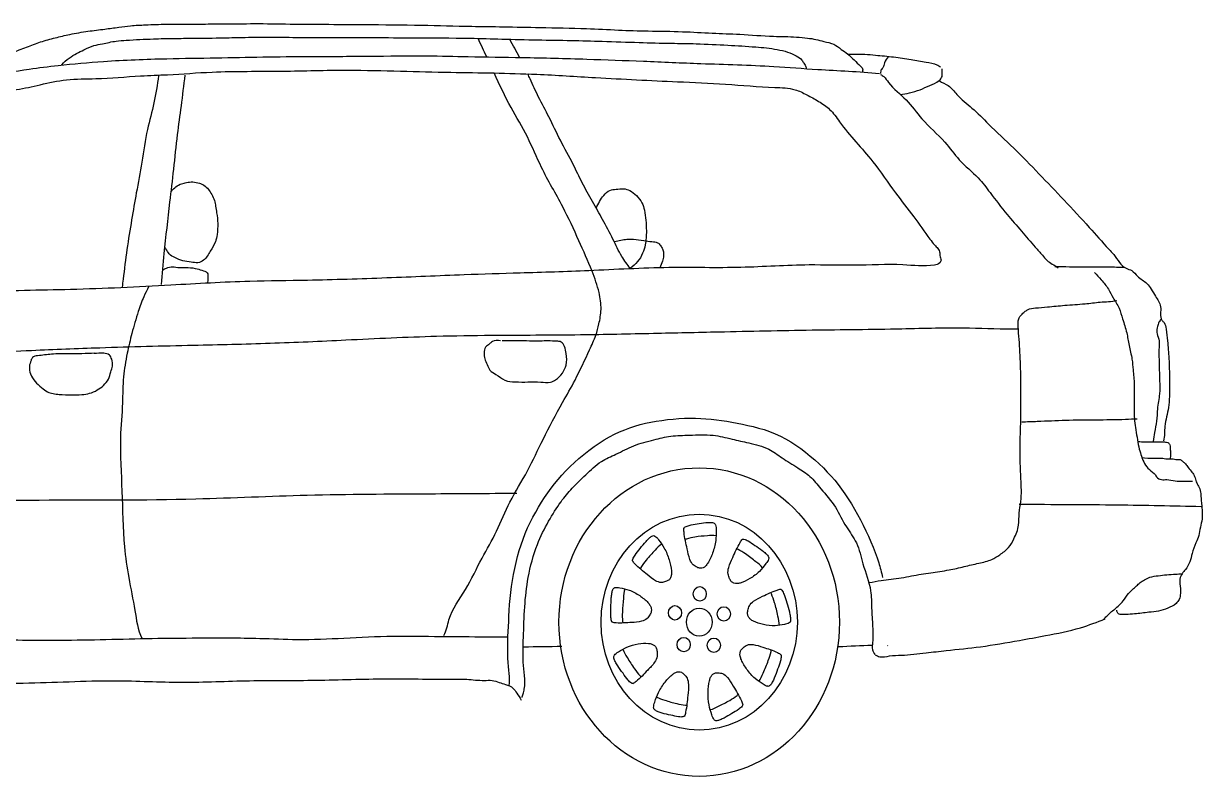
# Model space of a CAD drawing. Extents: x 157.49 to 162.38, y 243.67 to 247.09.
# Drawn here: x 159.87 to 162.375, y 245.495 to 247.094 of the extents above; entities that cross this region are included whole.
import ezdxf

# ---------------------------------------------------------------- set-up
doc = ezdxf.new("R2010")
doc.units = 0
doc.header["$MEASUREMENT"] = 0
doc.layers.get('0').update_dxf_attribs({"color": 5, "linetype": 'CONTINUOUS'})

msp = doc.modelspace()

# ---------------------------------------------------------------- linework, layer by layer
at = {"color": 7}
for centre, major_axis, start_param, end_param in [((161.3058, 245.8224), (0, 0.3279), 4.712389, 10.995574), ((161.3058, 245.8224), (0, 0.2295), -1.570796, 4.712389), ((161.3069, 245.8824), (0, 0.0154), -1.570796, 4.712389), ((161.2543, 245.8422), (0, 0.0154), -1.570796, 4.712389), ((161.3058, 245.8224), (0, 0.0299), 4.712389, 10.995574), ((161.358, 245.8398), (0, 0.0154), -1.570796, 4.712389), ((161.2728, 245.7746), (0, 0.0154), -1.570796, 4.712389), ((161.3369, 245.7732), (0, 0.0154), 4.712389, 10.995574)]:
    msp.add_ellipse(centre, major_axis=major_axis, ratio=0.909091, start_param=start_param, end_param=end_param, dxfattribs=at)
for points, knots in [([(157.7356, 246.2774), (157.7397, 246.2735), (157.7471, 246.2946), (157.7629, 246.3025), (157.7863, 246.3174), (157.8162, 246.3326), (157.8536, 246.3423), (157.8891, 246.3582), (157.9302, 246.3656), (157.9779, 246.3773), (158.0408, 246.3887), (158.1168, 246.4059), (158.1904, 246.417), (158.2661, 246.4308), (158.3482, 246.4445), (158.4511, 246.4614), (158.5526, 246.4713), (158.6329, 246.4828), (158.6824, 246.4841), (158.7192, 246.4913), (158.748, 246.4984), (158.7779, 246.5005), (158.7954, 246.5182), (158.8165, 246.5342), (158.8445, 246.5545), (158.8749, 246.578), (158.9104, 246.6), (158.9526, 246.6333), (159.0048, 246.6641), (159.0611, 246.698), (159.1097, 246.7322), (159.1573, 246.7608), (159.1974, 246.7868), (159.2411, 246.8118), (159.288, 246.8404), (159.3396, 246.8624), (159.3859, 246.8849), (159.4345, 246.9056), (159.4831, 246.9299), (159.5318, 246.9513), (159.5687, 246.9655), (159.6061, 246.9819), (159.6436, 246.9968), (159.6867, 247.0056), (159.7273, 247.0152), (159.764, 247.0207), (159.8073, 247.0296), (159.8401, 247.0286), (159.8646, 247.0406), (159.881, 247.0456), (159.9058, 247.0562), (159.9367, 247.0643), (159.9702, 247.0723), (160.0055, 247.0785), (160.0403, 247.0823), (160.0705, 247.0867), (160.0992, 247.0905), (160.133, 247.092), (160.1682, 247.0934), (160.2109, 247.0926), (160.2532, 247.0938), (160.3087, 247.0937), (160.3717, 247.095), (160.448, 247.093), (160.5228, 247.093), (160.6129, 247.0923), (160.7105, 247.0916), (160.8091, 247.0887), (160.893, 247.0879), (160.9744, 247.0858), (161.0561, 247.0849), (161.1326, 247.0806), (161.2007, 247.0784), (161.2671, 247.0781), (161.3321, 247.0739), (161.3966, 247.0721), (161.4561, 247.0669), (161.5042, 247.0671), (161.5341, 247.064), (161.5537, 247.0613), (161.572, 247.0558), (161.5916, 247.0526), (161.6068, 247.0399), (161.622, 247.0302), (161.6355, 247.0171), (161.6452, 247.0066), (161.655, 246.9983), (161.6521, 246.9929), (161.653, 246.9915)], [0, 0, 0, 0, 0.016327, 0.033802, 0.059322, 0.094219, 0.133505, 0.173916, 0.208613, 0.258033, 0.320484, 0.399927, 0.490617, 0.543323, 0.630116, 0.739583, 0.855381, 0.935998, 0.982351, 1.0036, 1.047643, 1.072372, 1.089313, 1.117016, 1.149784, 1.18977, 1.228475, 1.27172, 1.345382, 1.406105, 1.464161, 1.518408, 1.56874, 1.603674, 1.666061, 1.729404, 1.769531, 1.817953, 1.885621, 1.929683, 1.975199, 2.002808, 2.05045, 2.094633, 2.133942, 2.175195, 2.205609, 2.266457, 2.269651, 2.28604, 2.317292, 2.349359, 2.381093, 2.420245, 2.456353, 2.486151, 2.51151, 2.543052, 2.587642, 2.617188, 2.670967, 2.714718, 2.783507, 2.860038, 2.943637, 3.008059, 3.130124, 3.236548, 3.303884, 3.381876, 3.48097, 3.548828, 3.611817, 3.68514, 3.74816, 3.806913, 3.87868, 3.92722, 3.951034, 3.968639, 3.986502, 4.008002, 4.026686, 4.042805, 4.06103, 4.079207, 4.087287, 4.091826, 4.091826, 4.091826, 4.091826]), ([(159.9506, 247.007), (159.9551, 247.0127), (159.9658, 247.021), (159.9819, 247.0312), (159.9996, 247.0396), (160.0175, 247.0483), (160.041, 247.0519), (160.0636, 247.0577), (160.1, 247.0598), (160.1407, 247.0621), (160.1884, 247.0631), (160.2381, 247.0633), (160.2888, 247.064), (160.3435, 247.0655), (160.3979, 247.0656), (160.4625, 247.0651), (160.5352, 247.0644), (160.6154, 247.065), (160.7103, 247.0638), (160.8013, 247.0642), (160.8893, 247.0614), (160.9608, 247.0596), (161.032, 247.0589), (161.1039, 247.0568), (161.1749, 247.0544), (161.2415, 247.0526), (161.3043, 247.0519), (161.3641, 247.0488), (161.4139, 247.0459), (161.4487, 247.0431), (161.4714, 247.0395), (161.4929, 247.035), (161.5106, 247.0273), (161.5232, 247.0194), (161.5275, 247.0107), (161.5316, 247.0057), (161.5328, 247.0018), (161.5331, 246.9996)], [0, 0, 0, 0, 0.020739, 0.038622, 0.055674, 0.078681, 0.096904, 0.126583, 0.148102, 0.205964, 0.24887, 0.291166, 0.355174, 0.401063, 0.455277, 0.518415, 0.594669, 0.673617, 0.758799, 0.879328, 0.946657, 1.022913, 1.094028, 1.16016, 1.238812, 1.306975, 1.36, 1.427353, 1.486401, 1.509702, 1.53204, 1.555169, 1.574971, 1.589506, 1.596775, 1.60171, 1.607646, 1.607646, 1.607646, 1.607646]), ([(158.7034, 246.5253), (158.7126, 246.5215), (158.7405, 246.5202), (158.7852, 246.5079), (158.8426, 246.5022), (158.8971, 246.5042), (158.944, 246.4993), (158.992, 246.5199), (159.0379, 246.5704), (159.1129, 246.6206), (159.1998, 246.6877), (159.2976, 246.7553), (159.3887, 246.8156), (159.4685, 246.8626), (159.538, 246.8972), (159.6061, 246.931), (159.6641, 246.9488), (159.7261, 246.9647), (159.7946, 246.9839), (159.872, 246.9968), (159.9545, 247.0073), (160.0521, 247.0159), (160.1642, 247.0202), (160.277, 247.0215), (160.3781, 247.0239), (160.4863, 247.0247), (160.6028, 247.0249), (160.7152, 247.0268), (160.8237, 247.0239), (160.937, 247.0227), (161.0611, 247.0194), (161.1877, 247.0147), (161.3202, 247.0088), (161.4439, 247.0057), (161.5702, 246.9955), (161.6452, 246.9928), (161.6889, 246.9885)], [0, 0, 0, 0, 0.029414, 0.082144, 0.138573, 0.201319, 0.246282, 0.277238, 0.352325, 0.438059, 0.54011, 0.670812, 0.784417, 0.859093, 0.942016, 1.013327, 1.082796, 1.122138, 1.204475, 1.294694, 1.356731, 1.45356, 1.588304, 1.693217, 1.792045, 1.891534, 2.017975, 2.141347, 2.228919, 2.343477, 2.481164, 2.601344, 2.723616, 2.878966, 2.972288, 3.103774, 3.103774, 3.103774, 3.103774]), ([(161.6222, 247.0296), (161.634, 247.0298), (161.6534, 247.0302), (161.6857, 247.0268), (161.7186, 247.0241), (161.7547, 247.0186), (161.7849, 247.0125), (161.8073, 247.0103), (161.8164, 247.0036), (161.819, 247.0017)], [0, 0, 0, 0, 0.0355184, 0.0581784, 0.0970598, 0.1345066, 0.1671567, 0.1902715, 0.1996832, 0.1996832, 0.1996832, 0.1996832]), ([(161.7077, 247.0237), (161.7044, 247.02), (161.6986, 247.0135), (161.6984, 247.0016), (161.6914, 246.9967), (161.6914, 246.9916), (161.6914, 246.9883)], [0, 0, 0, 0, 0.01388018, 0.02408301, 0.02864741, 0.03687274, 0.03687274, 0.03687274, 0.03687274]), ([(159.0231, 245.7828), (159.019, 245.7856), (159.0091, 245.7923), (159.003, 245.8157), (158.9924, 245.8482), (158.9927, 245.8951), (158.9862, 245.9493), (158.9803, 246.0049), (158.9803, 246.0663), (158.9785, 246.1311), (158.9801, 246.2035), (158.9779, 246.2737), (158.9848, 246.3302), (158.9848, 246.3699), (158.9949, 246.3914), (159.0006, 246.4149), (159.0121, 246.4369), (159.0233, 246.4641), (159.0391, 246.4875), (159.0557, 246.513), (159.0813, 246.5351), (159.1117, 246.5588), (159.15, 246.593), (159.1882, 246.6237), (159.2338, 246.6653), (159.2824, 246.6966), (159.3373, 246.736), (159.3859, 246.7656), (159.4292, 246.8013), (159.4765, 246.8196), (159.5171, 246.8501), (159.5681, 246.8711), (159.6186, 246.8951), (159.678, 246.9092), (159.7369, 246.9303), (159.7968, 246.9477), (159.8546, 246.9528), (159.9066, 246.9652), (159.9626, 246.9775), (160.0343, 246.9766), (160.1058, 246.9833), (160.1882, 246.986), (160.2883, 246.994), (160.4161, 246.9922), (160.5496, 246.997), (160.6691, 246.9932), (160.803, 246.9904), (160.9414, 246.9889), (161.1019, 246.9784), (161.2357, 246.9719), (161.3629, 246.9665), (161.4455, 246.9589), (161.5047, 246.958), (161.535, 246.9431), (161.5596, 246.9295), (161.5854, 246.913), (161.6181, 246.8635), (161.6709, 246.8107), (161.7187, 246.7389), (161.7612, 246.6858), (161.7878, 246.648), (161.8045, 246.625), (161.8132, 246.617), (161.8181, 246.6071), (161.8171, 246.5982), (161.8208, 246.5912), (161.816, 246.583), (161.7869, 246.5774), (161.7267, 246.5848), (161.6376, 246.5792), (161.5228, 246.5835), (161.3918, 246.5736), (161.2355, 246.578), (161.0791, 246.5689), (160.9342, 246.5644), (160.791, 246.5602), (160.6405, 246.5534), (160.4885, 246.5485), (160.3354, 246.5474), (160.1677, 246.5373), (159.9754, 246.5279), (159.8072, 246.5271), (159.6671, 246.5137), (159.5547, 246.5116), (159.4405, 246.5054), (159.336, 246.5002), (159.2439, 246.4935), (159.1606, 246.4876), (159.0953, 246.4888), (159.055, 246.4861), (159.0392, 246.485)], [0, 0, 0, 0, 0.013923, 0.033851, 0.062909, 0.10902, 0.159425, 0.212597, 0.261322, 0.32674, 0.38936, 0.458938, 0.517533, 0.545503, 0.564887, 0.582491, 0.611751, 0.633536, 0.663648, 0.691013, 0.718649, 0.760419, 0.803038, 0.866537, 0.902197, 0.980594, 1.035059, 1.098822, 1.147097, 1.196312, 1.247918, 1.29345, 1.359139, 1.412517, 1.475079, 1.545338, 1.597338, 1.648552, 1.705108, 1.767844, 1.863052, 1.920223, 2.015095, 2.164148, 2.303453, 2.415481, 2.522734, 2.705208, 2.830681, 3.004916, 3.107248, 3.211854, 3.255231, 3.282127, 3.310151, 3.338345, 3.370348, 3.474766, 3.551946, 3.612192, 3.66763, 3.682428, 3.692272, 3.701608, 3.711448, 3.715849, 3.722074, 3.733972, 3.800825, 3.905292, 4.000001, 4.145427, 4.298638, 4.468698, 4.615045, 4.733505, 4.898439, 5.067057, 5.189652, 5.357518, 5.570834, 5.767338, 5.861601, 5.992639, 6.1042, 6.204634, 6.306544, 6.381078, 6.454908, 6.502344, 6.502344, 6.502344, 6.502344]), ([(161.7331, 246.9437), (161.7396, 246.9447), (161.7539, 246.9468), (161.7749, 246.9535), (161.7959, 246.9628), (161.8127, 246.9696), (161.8234, 246.9809), (161.8219, 246.9905), (161.8221, 246.9957), (161.8222, 246.9981)], [0, 0, 0, 0, 0.0196404, 0.0431459, 0.0656304, 0.087287, 0.0976192, 0.1056845, 0.1121368, 0.1121368, 0.1121368, 0.1121368]), ([(160.1567, 246.9833), (160.1538, 246.9642), (160.1479, 246.9258), (160.1306, 246.866), (160.122, 246.8012), (160.1095, 246.7375), (160.0989, 246.6757), (160.0889, 246.6147), (160.0831, 246.5667), (160.0799, 246.54), (160.0793, 246.5344)], [0, 0, 0, 0, 0.0526739, 0.1061809, 0.1705216, 0.2310917, 0.2837656, 0.3421071, 0.4001637, 0.4156291, 0.4156291, 0.4156291, 0.4156291]), ([(160.2124, 246.985), (160.2098, 246.9632), (160.2047, 246.921), (160.1953, 246.8545), (160.1886, 246.7861), (160.1785, 246.7019), (160.1691, 246.6204), (160.1638, 246.562), (160.1619, 246.5402)], [0, 0, 0, 0, 0.0599585, 0.1161143, 0.1836896, 0.2474548, 0.3478649, 0.4076078, 0.4076078, 0.4076078, 0.4076078]), ([(160.7628, 245.7943), (160.7687, 245.8042), (160.774, 245.8421), (160.8119, 245.8911), (160.8414, 245.9561), (160.8769, 246.0156), (160.9028, 246.0814), (160.942, 246.1425), (160.9752, 246.2158), (161.0096, 246.2796), (161.0453, 246.3413), (161.0672, 246.3898), (161.0857, 246.429), (161.0934, 246.458), (161.0989, 246.4886), (161.0933, 246.5274), (161.0758, 246.5758), (161.0489, 246.636), (161.0147, 246.7106), (160.9722, 246.7805), (160.9421, 246.8547), (160.9032, 246.9183), (160.8813, 246.9646), (160.8699, 246.9895)], [0, 0, 0, 0, 0.0054799, 0.0170503, 0.0289393, 0.0391826, 0.0498987, 0.061975, 0.0736852, 0.0877234, 0.0963221, 0.1075342, 0.1128123, 0.1166606, 0.1215087, 0.1270864, 0.1345504, 0.1455974, 0.1581316, 0.1731793, 0.1843913, 0.1956463, 0.2085602, 0.2085602, 0.2085602, 0.2085602]), ([(161.1594, 246.5738), (161.1531, 246.5822), (161.1388, 246.6016), (161.1217, 246.6384), (161.1012, 246.6772), (161.0788, 246.7169), (161.0568, 246.7549), (161.0364, 246.7999), (161.0104, 246.845), (160.9881, 246.8943), (160.9643, 246.9363), (160.9508, 246.9677), (160.9431, 246.984), (160.9414, 246.9875)], [0, 0, 0, 0, 0.00502799, 0.01151001, 0.01904632, 0.0258701, 0.03309647, 0.03989353, 0.04913514, 0.05779384, 0.06533016, 0.07204239, 0.07385778, 0.07385778, 0.07385778, 0.07385778]), ([(161.6914, 246.9864), (161.6938, 246.985), (161.7007, 246.981), (161.7144, 246.9576), (161.7478, 246.935), (161.781, 246.8851), (161.825, 246.8498), (161.8586, 246.801), (161.8966, 246.772), (161.9278, 246.7302), (161.9572, 246.6914), (161.9906, 246.6541), (162.0149, 246.6243), (162.0337, 246.6045), (162.0444, 246.5908), (162.0566, 246.5833), (162.0646, 246.5783), (162.0688, 246.5757)], [0, 0, 0, 0, 0.0081682, 0.0230552, 0.073652, 0.1232064, 0.1896277, 0.2352242, 0.288852, 0.326535, 0.3821314, 0.4267064, 0.4693013, 0.4910886, 0.5049532, 0.5181684, 0.5325912, 0.5325912, 0.5325912, 0.5325912]), ([(161.8166, 246.973), (161.8222, 246.9686), (161.8377, 246.9641), (161.8563, 246.9382), (161.8877, 246.9148), (161.9263, 246.8745), (161.9754, 246.83), (162.0282, 246.7751), (162.0818, 246.719), (162.1315, 246.6659), (162.1656, 246.6263), (162.1885, 246.6027), (162.198, 246.5866), (162.211, 246.5738), (162.2271, 246.5706), (162.2385, 246.5539), (162.2559, 246.5459), (162.2673, 246.5296), (162.2764, 246.5129), (162.291, 246.4934), (162.2831, 246.4683), (162.2962, 246.4578), (162.2993, 246.4414), (162.3017, 246.4163), (162.3052, 246.376), (162.3054, 246.329), (162.3058, 246.2801), (162.294, 246.2423), (162.2952, 246.2177), (162.2926, 246.2078)], [0, 0, 0, 0, 0.0206428, 0.0456843, 0.0872485, 0.1341357, 0.205049, 0.278, 0.3519967, 0.427056, 0.4857912, 0.5010188, 0.5207158, 0.5382561, 0.551403, 0.5677555, 0.5920807, 0.6062615, 0.6228971, 0.6456033, 0.6719223, 0.6784484, 0.6915867, 0.7148544, 0.7488203, 0.8011198, 0.8435039, 0.8808758, 0.9088801, 0.9088801, 0.9088801, 0.9088801]), ([(160.1838, 246.7386), (160.1869, 246.7418), (160.1932, 246.7484), (160.2045, 246.7545), (160.2168, 246.7569), (160.2297, 246.7587), (160.2421, 246.7558), (160.2542, 246.7516), (160.2626, 246.7423), (160.27, 246.7312), (160.2759, 246.7193), (160.2778, 246.7056), (160.2806, 246.6896), (160.283, 246.6694), (160.2818, 246.6487), (160.2777, 246.6279), (160.2657, 246.6107), (160.2561, 246.5921), (160.2397, 246.5846), (160.2247, 246.5884), (160.2078, 246.5892), (160.1926, 246.5964), (160.1788, 246.6033), (160.1745, 246.6134), (160.1708, 246.6173), (160.17, 246.6182)], [0, 0, 0, 0, 0.0126628, 0.0259836, 0.0369697, 0.050132, 0.0646288, 0.0748093, 0.0874721, 0.099382, 0.1126959, 0.1236734, 0.1369854, 0.1573658, 0.1788301, 0.1935581, 0.2143903, 0.2372692, 0.2501023, 0.2644517, 0.2824846, 0.3001981, 0.314092, 0.326002, 0.329371, 0.329371, 0.329371, 0.329371]), ([(161.0865, 246.7022), (161.089, 246.707), (161.0939, 246.7165), (161.1026, 246.7302), (161.1144, 246.7414), (161.1301, 246.7422), (161.1442, 246.7446), (161.1598, 246.7402), (161.1728, 246.7291), (161.1844, 246.7151), (161.1902, 246.6963), (161.1928, 246.6762), (161.1938, 246.6515), (161.1927, 246.6275), (161.1859, 246.6052), (161.1753, 246.5875), (161.1647, 246.5788), (161.1594, 246.5744)], [0, 0, 0, 0, 0.0150331, 0.0297526, 0.0459897, 0.0591624, 0.0754406, 0.0888335, 0.1059495, 0.1243798, 0.1394502, 0.1591929, 0.179777, 0.2069103, 0.2240177, 0.2435266, 0.2634853, 0.2634853, 0.2634853, 0.2634853]), ([(161.1261, 246.6317), (161.1305, 246.6324), (161.1392, 246.6339), (161.1524, 246.6369), (161.1688, 246.6362), (161.1865, 246.6341), (161.2032, 246.631), (161.2165, 246.6305), (161.2237, 246.623), (161.2282, 246.6157), (161.2302, 246.6081), (161.23, 246.5992), (161.2278, 246.5881), (161.2242, 246.5798), (161.2222, 246.5751)], [0, 0, 0, 0, 0.0131727, 0.0263454, 0.0404219, 0.062186, 0.0796456, 0.0917515, 0.1002055, 0.1080091, 0.1158857, 0.1212951, 0.1323284, 0.1463945, 0.1463945, 0.1463945, 0.1463945]), ([(160.165, 246.571), (160.1677, 246.5724), (160.1745, 246.5759), (160.1868, 246.5784), (160.2023, 246.5751), (160.2198, 246.5767), (160.2375, 246.574), (160.2503, 246.5697), (160.2622, 246.5657), (160.2612, 246.5576), (160.2617, 246.5512), (160.2607, 246.546), (160.2602, 246.5429)], [0, 0, 0, 0, 0.0090742, 0.022397, 0.0367464, 0.055813, 0.0750277, 0.0886139, 0.0998533, 0.1034252, 0.1093783, 0.1177974, 0.1177974, 0.1177974, 0.1177974]), ([(162.2089, 246.5763), (162.1982, 246.5764), (162.1744, 246.5766), (162.1356, 246.5768), (162.0973, 246.5771), (162.0721, 246.5773), (162.0618, 246.5773)], [0, 0, 0, 0, 0.0322264, 0.0714586, 0.1162954, 0.1471207, 0.1471207, 0.1471207, 0.1471207]), ([(162.1463, 246.5655), (162.151, 246.5604), (162.1612, 246.5492), (162.1755, 246.532), (162.1858, 246.5102), (162.1991, 246.4908), (162.2061, 246.4645), (162.2152, 246.4389), (162.219, 246.4095), (162.2261, 246.3839), (162.2282, 246.3559), (162.2312, 246.3279), (162.2303, 246.2979), (162.2296, 246.2656), (162.2324, 246.2364), (162.2376, 246.2104), (162.2403, 246.1912), (162.2463, 246.1747), (162.2517, 246.1589), (162.2621, 246.1455), (162.2737, 246.1394), (162.2787, 246.1286), (162.2882, 246.1242), (162.3017, 246.1264), (162.3173, 246.1212), (162.3357, 246.1226), (162.3481, 246.1223), (162.3544, 246.1221)], [0, 0, 0, 0, 0.0198511, 0.0433793, 0.062854, 0.0869264, 0.1087249, 0.1369623, 0.1617294, 0.1892654, 0.2098329, 0.2380103, 0.2660718, 0.2915823, 0.3262337, 0.3457461, 0.3640095, 0.3789407, 0.3943552, 0.4097204, 0.4260637, 0.430664, 0.4420805, 0.4535702, 0.4716243, 0.4894971, 0.5086467, 0.5086467, 0.5086467, 0.5086467]), ([(160.1349, 246.5351), (160.1322, 246.5278), (160.123, 246.5113), (160.1119, 246.4779), (160.0998, 246.438), (160.0891, 246.3916), (160.0803, 246.3424), (160.0807, 246.2821), (160.0725, 246.2015), (160.0803, 246.0994), (160.0801, 245.9997), (160.0927, 245.9152), (160.1065, 245.8512), (160.1121, 245.8061), (160.1211, 245.7882)], [0, 0, 0, 0, 0.02145, 0.0524435, 0.0967324, 0.1362795, 0.1829527, 0.2328632, 0.3001104, 0.4037652, 0.5113395, 0.5715739, 0.6362859, 0.6921488, 0.6921488, 0.6921488, 0.6921488]), ([(161.667, 245.9065), (161.6756, 245.9079), (161.6909, 245.9116), (161.7212, 245.9138), (161.7562, 245.9205), (161.7971, 245.9278), (161.8348, 245.9323), (161.8686, 245.9405), (161.899, 245.9473), (161.9252, 245.9533), (161.9459, 245.9662), (161.9637, 245.979), (161.9763, 246.0019), (161.9866, 246.0264), (161.9847, 246.054), (161.9919, 246.0863), (161.9892, 246.1335), (161.987, 246.191), (161.9898, 246.2527), (161.9897, 246.3108), (161.9893, 246.368), (161.9867, 246.4142), (161.9839, 246.4465), (161.9828, 246.4656), (161.9901, 246.4758), (161.997, 246.4815), (162.0061, 246.489), (162.0237, 246.4902), (162.0496, 246.4926), (162.0849, 246.4962), (162.1223, 246.4982), (162.1591, 246.5032), (162.1818, 246.5038), (162.1935, 246.5059)], [0, 0, 0, 0, 0.0258739, 0.0470485, 0.0907815, 0.132325, 0.1715101, 0.2043316, 0.2360685, 0.2648409, 0.2836791, 0.3073911, 0.32736, 0.3557473, 0.3790287, 0.4014244, 0.4457195, 0.5066656, 0.5587241, 0.614093, 0.6650444, 0.7149872, 0.7394502, 0.754993, 0.7645219, 0.7731752, 0.7811654, 0.7981192, 0.8237072, 0.860433, 0.9037858, 0.936099, 0.9717212, 0.9717212, 0.9717212, 0.9717212]), ([(157.9887, 246.2612), (157.9989, 246.2628), (158.0219, 246.269), (158.0597, 246.2739), (158.1004, 246.2802), (158.1445, 246.2869), (158.1931, 246.2967), (158.2434, 246.3031), (158.289, 246.3129), (158.3372, 246.3164), (158.3988, 246.3232), (158.4743, 246.3294), (158.5557, 246.3361), (158.6589, 246.3417), (158.7723, 246.3476), (158.8816, 246.3549), (158.979, 246.3681), (159.0626, 246.3678), (159.1491, 246.3731), (159.2389, 246.3791), (159.3506, 246.3821), (159.4874, 246.3861), (159.6365, 246.3955), (159.7723, 246.3948), (159.905, 246.401), (160.0496, 246.4067), (160.2187, 246.4109), (160.3931, 246.4146), (160.5652, 246.4226), (160.7218, 246.4304), (160.8881, 246.4326), (161.0419, 246.4327), (161.2031, 246.4363), (161.3671, 246.4398), (161.5431, 246.4439), (161.7207, 246.4449), (161.8669, 246.45), (161.9495, 246.4449), (161.9842, 246.4457)], [0, 0, 0, 0, 0.030822, 0.071173, 0.113917, 0.154268, 0.204552, 0.262, 0.306123, 0.343777, 0.406933, 0.491872, 0.570688, 0.651834, 0.801987, 0.911124, 0.980416, 1.096093, 1.161478, 1.240211, 1.366038, 1.496698, 1.650698, 1.813951, 1.903885, 2.049089, 2.248091, 2.411376, 2.572335, 2.764749, 2.881503, 3.07133, 3.226122, 3.365203, 3.563536, 3.754208, 3.898098, 4.002078, 4.002078, 4.002078, 4.002078]), ([(162.2865, 246.4655), (162.2849, 246.4629), (162.2816, 246.4575), (162.2785, 246.4471), (162.278, 246.4339), (162.2846, 246.4215), (162.2826, 246.4026), (162.2833, 246.3743), (162.2841, 246.341), (162.2854, 246.3058), (162.2786, 246.2779), (162.2792, 246.2499), (162.2734, 246.2273), (162.2713, 246.2127), (162.2704, 246.2062)], [0, 0, 0, 0, 0.0085425, 0.0178068, 0.0295244, 0.0434209, 0.0551384, 0.0800381, 0.1210757, 0.1459754, 0.1755975, 0.1990784, 0.2214846, 0.2393038, 0.2393038, 0.2393038, 0.2393038]), ([(160.8836, 246.4204), (160.8773, 246.421), (160.8682, 246.422), (160.8594, 246.4127), (160.8502, 246.4074), (160.8479, 246.3944), (160.8495, 246.3817), (160.855, 246.3699), (160.8602, 246.3557), (160.8764, 246.3485), (160.8918, 246.334), (160.9166, 246.3327), (160.9418, 246.3326), (160.9666, 246.3336), (160.9869, 246.3301), (161.003, 246.3383), (161.0155, 246.3501), (161.0251, 246.3703), (161.0239, 246.3932), (161.0182, 246.4185), (160.9936, 246.4203), (160.9643, 246.4195), (160.9253, 246.4202), (160.8984, 246.4203), (160.8868, 246.4204)], [0, 0, 0, 0, 0.0175307, 0.0254641, 0.0356235, 0.047169, 0.0583824, 0.070461, 0.0832488, 0.0982184, 0.1202632, 0.1427088, 0.1696907, 0.1966726, 0.2173058, 0.2293917, 0.2484964, 0.2662292, 0.2884302, 0.313256, 0.3229102, 0.3578279, 0.4038558, 0.4387736, 0.4387736, 0.4387736, 0.4387736]), ([(160.0203, 246.3939), (160.0026, 246.3932), (159.9723, 246.392), (159.9312, 246.393), (159.9064, 246.3891), (159.8888, 246.3873), (159.8846, 246.3767), (159.8808, 246.3653), (159.8838, 246.3484), (159.8935, 246.3328), (159.9072, 246.322), (159.9191, 246.3112), (159.9326, 246.3081), (159.9497, 246.3057), (159.9702, 246.3052), (159.9918, 246.3057), (160.0105, 246.308), (160.0262, 246.3149), (160.0398, 246.3251), (160.0512, 246.3378), (160.0545, 246.3533), (160.0597, 246.367), (160.0579, 246.3798), (160.0525, 246.3925), (160.0368, 246.3945), (160.0261, 246.3936), (160.0194, 246.393)], [0, 0, 0, 0, 0.0531121, 0.0915067, 0.1210893, 0.1321971, 0.1387774, 0.1506595, 0.1655507, 0.1832084, 0.2011886, 0.2159083, 0.2285865, 0.2417556, 0.2679035, 0.2899701, 0.306487, 0.3240776, 0.339931, 0.3561345, 0.3708467, 0.3827288, 0.3958868, 0.4054053, 0.4180835, 0.4385178, 0.4385178, 0.4385178, 0.4385178]), ([(160.9017, 245.6873), (160.9047, 245.706), (160.8998, 245.719), (160.8979, 245.7788), (160.9, 245.8053), (160.9041, 245.9003), (160.916, 245.9737), (160.9771, 246.0945), (161.0122, 246.1423), (161.1302, 246.2326), (161.1846, 246.248), (161.3161, 246.26), (161.3692, 246.2507), (161.4949, 246.2193), (161.5545, 246.1707), (161.633, 246.0771), (161.6693, 246.005), (161.6905, 245.9391), (161.6932, 245.9284), (161.6957, 245.917)], [0.0023849, 0.0023849, 0.0023849, 0.0023849, 0.0132633, 0.0132633, 0.0265266, 0.0265266, 0.055977, 0.055977, 0.0854274, 0.0854274, 0.1148778, 0.1148778, 0.1443282, 0.1443282, 0.1737787, 0.1737787, 0.2032291, 0.2032291, 0.2081571, 0.2081571, 0.2081571, 0.2081571]), ([(161.9913, 246.2481), (162.0024, 246.2485), (162.0334, 246.2495), (162.0858, 246.2521), (162.1483, 246.2527), (162.199, 246.2527), (162.2284, 246.2544), (162.2365, 246.2548)], [0, 0, 0, 0, 0.033217, 0.0932731, 0.1571175, 0.220962, 0.2452516, 0.2452516, 0.2452516, 0.2452516]), ([(160.9291, 245.662), (160.9299, 245.6646), (160.9318, 245.6706), (160.9379, 245.6953), (160.9297, 245.736), (160.9326, 245.794), (160.9339, 245.8542), (160.9414, 245.921), (160.9576, 245.9832), (160.9843, 246.0358), (161.0089, 246.076), (161.0363, 246.1083), (161.0654, 246.1361), (161.0943, 246.1646), (161.1314, 246.1796), (161.1671, 246.1994), (161.207, 246.2093), (161.2464, 246.2192), (161.2887, 246.2196), (161.3325, 246.2222), (161.3741, 246.2116), (161.4136, 246.2028), (161.4513, 246.1944), (161.4833, 246.1699), (161.513, 246.152), (161.5429, 246.133), (161.5674, 246.1019), (161.5968, 246.0689), (161.6158, 246.0259), (161.6437, 245.9907), (161.6534, 245.9415), (161.672, 245.8973), (161.6718, 245.8514), (161.6747, 245.815), (161.6754, 245.7858), (161.6725, 245.7647), (161.6769, 245.7567), (161.6789, 245.7533)], [0, 0, 0, 0, 0.007492, 0.01726, 0.06943, 0.116809, 0.17608, 0.233378, 0.300092, 0.350965, 0.396974, 0.432205, 0.470787, 0.512987, 0.54693, 0.588331, 0.632623, 0.668891, 0.709267, 0.759058, 0.799987, 0.836255, 0.880546, 0.913478, 0.951701, 0.982608, 1.016124, 1.063164, 1.107872, 1.145338, 1.188049, 1.242745, 1.275994, 1.311607, 1.342404, 1.356617, 1.367213, 1.367213, 1.367213, 1.367213]), ([(162.2382, 246.2064), (162.2435, 246.206), (162.255, 246.2052), (162.2718, 246.2055), (162.2862, 246.2052), (162.2957, 246.2054), (162.3023, 246.2048), (162.3069, 246.1997), (162.3065, 246.1921), (162.3076, 246.1839), (162.308, 246.1756), (162.3064, 246.1706), (162.3058, 246.1687)], [0, 0, 0, 0, 0.01585458, 0.03470774, 0.05054441, 0.0588398, 0.06342685, 0.06982304, 0.0758978, 0.08347014, 0.09251177, 0.09799747, 0.09799747, 0.09799747, 0.09799747]), ([(162.246, 246.1721), (162.2548, 246.1714), (162.2698, 246.1701), (162.2895, 246.1714), (162.304, 246.1684), (162.3146, 246.1702), (162.322, 246.1672), (162.3285, 246.1688), (162.3339, 246.1636), (162.3401, 246.1588), (162.3457, 246.15), (162.3527, 246.1417), (162.3599, 246.1321), (162.3613, 246.1207), (162.3677, 246.1109), (162.3721, 246.0994), (162.3723, 246.0862), (162.3735, 246.0739), (162.3751, 246.0592), (162.3756, 246.0423), (162.3706, 246.0242), (162.3684, 246.0066), (162.3604, 245.9888), (162.3532, 245.9705), (162.3496, 245.9499), (162.3412, 245.9357), (162.3317, 245.9256), (162.3255, 245.9116), (162.3291, 245.897), (162.3287, 245.8826), (162.3276, 245.8706), (162.3173, 245.859), (162.3018, 245.8514), (162.2822, 245.8448), (162.2583, 245.8435), (162.2354, 245.8396), (162.2154, 245.8387), (162.2039, 245.8382), (162.1948, 245.8399), (162.1938, 245.8452), (162.1933, 245.8476)], [0, 0, 0, 0, 0.0265822, 0.0450567, 0.0589606, 0.0705072, 0.0763946, 0.0821679, 0.0888991, 0.09629, 0.1053035, 0.1175717, 0.1274987, 0.1384442, 0.1477472, 0.1601739, 0.1717681, 0.1833623, 0.1938092, 0.2122676, 0.2287861, 0.2453045, 0.2603039, 0.2825872, 0.2993858, 0.3169997, 0.3276398, 0.3390036, 0.3574982, 0.3667274, 0.3784928, 0.3891329, 0.4087583, 0.4292175, 0.450129, 0.480349, 0.4988595, 0.5092514, 0.5165535, 0.5227668, 0.5227668, 0.5227668, 0.5227668]), ([(158.9837, 246.0691), (159.0214, 246.0687), (159.1561, 246.0673), (159.3699, 246.0731), (159.6386, 246.08), (159.9212, 246.0828), (160.2038, 246.0811), (160.4804, 246.0945), (160.708, 246.0951), (160.8565, 246.0961), (160.9181, 246.0965)], [0, 0, 0, 0, 0.113009, 0.404298, 0.641272, 0.919482, 1.252017, 1.489061, 1.749887, 1.934626, 1.934626, 1.934626, 1.934626]), ([(161.9858, 246.0732), (162.0216, 246.073), (162.0913, 246.0724), (162.2203, 246.0719), (162.3135, 246.0698), (162.3727, 246.0684)], [0, 0, 0, 0, 0.1074967, 0.2091299, 0.3869987, 0.3869987, 0.3869987, 0.3869987]), ([(161.2735, 246.0224), (161.274, 246.0234), (161.2774, 246.0261), (161.2869, 246.0289), (161.3017, 246.0312), (161.3164, 246.0339), (161.328, 246.0343), (161.3347, 246.0343), (161.3391, 246.0322), (161.3419, 246.0266), (161.3417, 246.0141), (161.3417, 245.9938), (161.335, 245.97), (161.3273, 245.9519), (161.3198, 245.9417), (161.3145, 245.9375), (161.3078, 245.9362), (161.3007, 245.9391), (161.2917, 245.9438), (161.2841, 245.9582), (161.2794, 245.9821), (161.2741, 246.0042), (161.2729, 246.0197), (161.2734, 246.0227)], [0, 0, 0, 0, 0.0029862, 0.0122918, 0.0292427, 0.0478072, 0.0568146, 0.0641482, 0.0679054, 0.0703802, 0.0809314, 0.1011265, 0.1259508, 0.1480419, 0.155205, 0.1614622, 0.1674181, 0.1744904, 0.1839395, 0.1965543, 0.2178025, 0.2508401, 0.2592047, 0.2592047, 0.2592047, 0.2592047]), ([(161.1642, 245.9528), (161.164, 245.9538), (161.165, 245.9584), (161.1707, 245.9672), (161.1807, 245.9794), (161.1903, 245.9919), (161.199, 246.0004), (161.2041, 246.0052), (161.2087, 246.0067), (161.2141, 246.0044), (161.2213, 245.9947), (161.2331, 245.9791), (161.242, 245.9561), (161.2466, 245.9368), (161.2469, 245.9237), (161.2452, 245.9167), (161.2409, 245.911), (161.2337, 245.9082), (161.2241, 245.9055), (161.2099, 245.9111), (161.1923, 245.9261), (161.1753, 245.9393), (161.1653, 245.9502), (161.164, 245.9529)], [0, 0, 0, 0, 0.0029862, 0.0122918, 0.0292427, 0.0478072, 0.0568146, 0.0641482, 0.0679054, 0.0703802, 0.0809314, 0.1011265, 0.1259508, 0.1480419, 0.155205, 0.1614622, 0.1674181, 0.1744904, 0.1839395, 0.1965543, 0.2178025, 0.2508401, 0.2592047, 0.2592047, 0.2592047, 0.2592047]), ([(161.3416, 246.0061), (161.3356, 246.0069), (161.3203, 246.0056), (161.2994, 246.0042), (161.2836, 246.0008), (161.2768, 245.9984), (161.2758, 245.9981)], [0.00085484, 0.00085484, 0.00085484, 0.00085484, 0.00396537, 0.00848974, 0.01160305, 0.01210987, 0.01210987, 0.01210987, 0.01210987]), ([(161.3979, 245.9985), (161.3988, 245.9989), (161.4031, 245.9985), (161.412, 245.994), (161.4246, 245.9852), (161.4374, 245.977), (161.4466, 245.969), (161.4517, 245.9643), (161.4539, 245.9596), (161.4527, 245.9534), (161.4453, 245.9439), (161.4334, 245.9283), (161.4144, 245.9148), (161.3979, 245.9064), (161.3862, 245.9039), (161.3797, 245.9045), (161.3738, 245.9082), (161.37, 245.9154), (161.366, 245.9254), (161.3685, 245.9418), (161.3789, 245.9634), (161.3877, 245.9841), (161.3958, 245.9968), (161.398, 245.9987)], [0, 0, 0, 0, 0.0029862, 0.0122918, 0.0292427, 0.0478072, 0.0568146, 0.0641482, 0.0679054, 0.0703802, 0.0809314, 0.1011265, 0.1259508, 0.1480419, 0.155205, 0.1614622, 0.1674181, 0.1744904, 0.1839395, 0.1965543, 0.2178025, 0.2508401, 0.2592047, 0.2592047, 0.2592047, 0.2592047]), ([(161.2259, 245.9884), (161.2208, 245.9848), (161.2099, 245.973), (161.1947, 245.9571), (161.1846, 245.9433), (161.1807, 245.9368), (161.1802, 245.9358)], [0.00085484, 0.00085484, 0.00085484, 0.00085484, 0.00396537, 0.00848974, 0.01160305, 0.01210987, 0.01210987, 0.01210987, 0.01210987]), ([(161.4405, 245.9378), (161.4364, 245.9427), (161.4239, 245.9525), (161.4071, 245.9662), (161.393, 245.9748), (161.3864, 245.9778), (161.3855, 245.9782)], [0.00085484, 0.00085484, 0.00085484, 0.00085484, 0.00396537, 0.00848974, 0.01160305, 0.01210987, 0.01210987, 0.01210987, 0.01210987]), ([(162.1647, 245.8273), (162.1671, 245.83), (162.1746, 245.8384), (162.1895, 245.8506), (162.2067, 245.865), (162.2183, 245.8855), (162.2325, 245.8961), (162.2428, 245.9071), (162.2529, 245.9122), (162.2653, 245.9194), (162.2817, 245.9209), (162.2998, 245.9237), (162.3167, 245.924), (162.3276, 245.9249), (162.3321, 245.9253)], [0, 0, 0, 0, 0.0103856, 0.0320153, 0.0558014, 0.0744783, 0.0967838, 0.1064567, 0.1172603, 0.1299403, 0.1480581, 0.1660234, 0.1849446, 0.1986291, 0.1986291, 0.1986291, 0.1986291]), ([(161.1212, 245.8221), (161.1204, 245.8228), (161.1185, 245.8271), (161.1177, 245.8378), (161.1182, 245.8542), (161.1183, 245.8706), (161.12, 245.8833), (161.1211, 245.8906), (161.1238, 245.895), (161.1293, 245.897), (161.1404, 245.8947), (161.1586, 245.8911), (161.1788, 245.8797), (161.1936, 245.8682), (161.2015, 245.8584), (161.2043, 245.8518), (161.2043, 245.8444), (161.2005, 245.8371), (161.1947, 245.8283), (161.1805, 245.8225), (161.1583, 245.8216), (161.1375, 245.8197), (161.1235, 245.821), (161.1209, 245.8221)], [0, 0, 0, 0, 0.0029862, 0.0122918, 0.0292427, 0.0478072, 0.0568146, 0.0641482, 0.0679054, 0.0703802, 0.0809314, 0.1011265, 0.1259508, 0.1480419, 0.155205, 0.1614622, 0.1674181, 0.1744904, 0.1839395, 0.1965543, 0.2178025, 0.2508401, 0.2592047, 0.2592047, 0.2592047, 0.2592047]), ([(161.1476, 245.8931), (161.1458, 245.8867), (161.1444, 245.8699), (161.142, 245.847), (161.1423, 245.8293), (161.1432, 245.8216), (161.1433, 245.8205)], [0.00085484, 0.00085484, 0.00085484, 0.00085484, 0.00396537, 0.00848974, 0.01160305, 0.01210987, 0.01210987, 0.01210987, 0.01210987]), ([(161.4792, 245.8922), (161.4801, 245.8918), (161.4832, 245.8885), (161.4874, 245.8788), (161.4919, 245.8631), (161.4969, 245.8477), (161.4993, 245.8352), (161.5005, 245.8279), (161.4994, 245.8228), (161.4948, 245.8188), (161.4836, 245.8168), (161.4655, 245.8133), (161.4429, 245.8164), (161.4254, 245.8216), (161.415, 245.8279), (161.4103, 245.833), (161.408, 245.84), (161.4093, 245.8482), (161.412, 245.8587), (161.4235, 245.8695), (161.4442, 245.8788), (161.463, 245.8884), (161.4766, 245.8924), (161.4794, 245.8923)], [0, 0, 0, 0, 0.0029862, 0.0122918, 0.0292427, 0.0478072, 0.0568146, 0.0641482, 0.0679054, 0.0703802, 0.0809314, 0.1011265, 0.1259508, 0.1480419, 0.155205, 0.1614622, 0.1674181, 0.1744904, 0.1839395, 0.1965543, 0.2178025, 0.2508401, 0.2592047, 0.2592047, 0.2592047, 0.2592047]), ([(161.4764, 245.8156), (161.4761, 245.8222), (161.4722, 245.8385), (161.4674, 245.861), (161.4616, 245.8775), (161.4583, 245.8844), (161.4579, 245.8854)], [0.00085484, 0.00085484, 0.00085484, 0.00085484, 0.00396537, 0.00848974, 0.01160305, 0.01210987, 0.01210987, 0.01210987, 0.01210987]), ([(161.6801, 245.7526), (161.6832, 245.7511), (161.6928, 245.7467), (161.7119, 245.7519), (161.7445, 245.7518), (161.7848, 245.7567), (161.8408, 245.7633), (161.9072, 245.7697), (161.9774, 245.782), (162.0483, 245.7948), (162.1101, 245.8067), (162.1515, 245.8227), (162.1689, 245.8294)], [0, 0, 0, 0, 0.0100266, 0.0306988, 0.0561161, 0.1086527, 0.1517239, 0.2250853, 0.3084992, 0.3647994, 0.4409827, 0.4961293, 0.4961293, 0.4961293, 0.4961293]), ([(159.0256, 245.782), (159.0292, 245.7819), (159.0506, 245.7817), (159.1062, 245.7846), (159.1965, 245.7815), (159.321, 245.7841), (159.4577, 245.7838), (159.6178, 245.7849), (159.779, 245.786), (159.9591, 245.7826), (160.1098, 245.7878), (160.2513, 245.789), (160.3542, 245.7892), (160.4577, 245.7844), (160.5521, 245.7882), (160.6535, 245.7941), (160.7546, 245.7917), (160.8362, 245.7915), (160.8841, 245.7912), (160.8994, 245.7911)], [0, 0, 0, 0, 0.010711, 0.064288, 0.166809, 0.28158, 0.437664, 0.576916, 0.762071, 0.921207, 1.117121, 1.214321, 1.345915, 1.425497, 1.525004, 1.629156, 1.730146, 1.828076, 1.873981, 1.873981, 1.873981, 1.873981]), ([(161.1645, 245.6917), (161.1635, 245.6917), (161.1596, 245.6936), (161.1527, 245.7012), (161.1435, 245.7142), (161.1341, 245.7268), (161.1279, 245.7377), (161.1245, 245.7441), (161.124, 245.7493), (161.127, 245.7547), (161.1369, 245.7609), (161.1529, 245.771), (161.175, 245.7765), (161.1931, 245.7782), (161.2049, 245.7762), (161.2109, 245.7732), (161.2152, 245.7675), (161.2165, 245.7593), (161.2173, 245.7484), (161.2098, 245.7339), (161.1933, 245.7175), (161.1785, 245.7014), (161.167, 245.6925), (161.1644, 245.6915)], [0, 0, 0, 0, 0.0029862, 0.0122918, 0.0292427, 0.0478072, 0.0568146, 0.0641482, 0.0679054, 0.0703802, 0.0809314, 0.1011265, 0.1259508, 0.1480419, 0.155205, 0.1614622, 0.1674181, 0.1744904, 0.1839395, 0.1965543, 0.2178025, 0.2508401, 0.2592047, 0.2592047, 0.2592047, 0.2592047]), ([(161.4794, 245.7533), (161.4799, 245.7523), (161.4803, 245.7476), (161.4778, 245.7372), (161.4722, 245.722), (161.467, 245.7067), (161.4615, 245.6954), (161.4581, 245.689), (161.4543, 245.6858), (161.4485, 245.686), (161.4387, 245.6924), (161.4228, 245.7026), (161.4073, 245.7208), (161.397, 245.7372), (161.3927, 245.7495), (161.392, 245.7567), (161.3943, 245.7636), (161.4002, 245.769), (161.4084, 245.7752), (161.4235, 245.7752), (161.4447, 245.7678), (161.4648, 245.7618), (161.4775, 245.7552), (161.4796, 245.7532)], [0, 0, 0, 0, 0.0029862, 0.0122918, 0.0292427, 0.0478072, 0.0568146, 0.0641482, 0.0679054, 0.0703802, 0.0809314, 0.1011265, 0.1259508, 0.1480419, 0.155205, 0.1614622, 0.1674181, 0.1744904, 0.1839395, 0.1965543, 0.2178025, 0.2508401, 0.2592047, 0.2592047, 0.2592047, 0.2592047]), ([(161.1433, 245.7647), (161.1457, 245.7586), (161.1544, 245.7447), (161.1659, 245.7255), (161.1765, 245.7121), (161.1817, 245.7068), (161.1825, 245.7061)], [0.00085484, 0.00085484, 0.00085484, 0.00085484, 0.00396537, 0.00848974, 0.01160305, 0.01210987, 0.01210987, 0.01210987, 0.01210987]), ([(161.4325, 245.6965), (161.4361, 245.7019), (161.4427, 245.7171), (161.4521, 245.7377), (161.4573, 245.7545), (161.4589, 245.7621), (161.4591, 245.7632)], [0.00085484, 0.00085484, 0.00085484, 0.00085484, 0.00396537, 0.00848974, 0.01160305, 0.01210987, 0.01210987, 0.01210987, 0.01210987]), ([(158.9048, 245.681), (158.9185, 245.6819), (158.9452, 245.6863), (159.0328, 245.682), (159.1587, 245.6916), (159.3385, 245.6903), (159.5089, 245.6898), (159.6904, 245.6965), (159.8702, 245.6897), (160.0461, 245.7013), (160.2065, 245.6923), (160.3491, 245.6994), (160.4942, 245.6977), (160.6168, 245.7028), (160.7129, 245.7016), (160.7697, 245.7007), (160.8134, 245.7018), (160.842, 245.6975), (160.8654, 245.6997), (160.8802, 245.6943), (160.8952, 245.6896), (160.9102, 245.6848), (160.9186, 245.6698), (160.9248, 245.6621), (160.9273, 245.6569)], [0, 0, 0, 0, 0.041352, 0.080663, 0.262326, 0.41958, 0.619885, 0.773429, 0.964366, 1.159127, 1.301407, 1.445594, 1.586988, 1.736789, 1.813538, 1.875312, 1.907135, 1.94462, 1.961467, 1.976903, 1.99053, 2.008964, 2.020944, 2.037037, 2.037037, 2.037037, 2.037037]), ([(161.274, 245.6224), (161.2732, 245.6217), (161.2691, 245.6204), (161.2594, 245.6213), (161.2448, 245.6248), (161.2301, 245.6277), (161.2191, 245.6318), (161.2128, 245.6342), (161.2092, 245.6379), (161.2084, 245.6442), (161.2124, 245.6559), (161.2188, 245.6749), (161.2325, 245.6948), (161.2453, 245.7089), (161.2555, 245.7157), (161.2619, 245.7176), (161.2685, 245.7163), (161.2744, 245.7109), (161.2813, 245.7031), (161.284, 245.6867), (161.281, 245.6625), (161.2791, 245.6397), (161.2754, 245.6247), (161.274, 245.6221)], [0, 0, 0, 0, 0.0029862, 0.0122918, 0.0292427, 0.0478072, 0.0568146, 0.0641482, 0.0679054, 0.0703802, 0.0809314, 0.1011265, 0.1259508, 0.1480419, 0.155205, 0.1614622, 0.1674181, 0.1744904, 0.1839395, 0.1965543, 0.2178025, 0.2508401, 0.2592047, 0.2592047, 0.2592047, 0.2592047]), ([(161.3984, 245.6467), (161.3982, 245.6456), (161.3958, 245.6417), (161.3878, 245.6355), (161.3745, 245.6279), (161.3616, 245.6198), (161.3508, 245.615), (161.3445, 245.6125), (161.3397, 245.6128), (161.3354, 245.617), (161.3316, 245.6288), (161.3254, 245.6479), (161.3242, 245.6728), (161.3258, 245.6927), (161.3297, 245.7051), (161.3334, 245.7111), (161.3392, 245.7148), (161.3469, 245.7148), (161.3567, 245.7137), (161.3684, 245.7031), (161.3802, 245.6823), (161.3921, 245.6636), (161.3981, 245.6495), (161.3985, 245.6465)], [0, 0, 0, 0, 0.0029862, 0.0122918, 0.0292427, 0.0478072, 0.0568146, 0.0641482, 0.0679054, 0.0703802, 0.0809314, 0.1011265, 0.1259508, 0.1480419, 0.155205, 0.1614622, 0.1674181, 0.1744904, 0.1839395, 0.1965543, 0.2178025, 0.2508401, 0.2592047, 0.2592047, 0.2592047, 0.2592047]), ([(161.3293, 245.6364), (161.3352, 245.6379), (161.3491, 245.6449), (161.3683, 245.6541), (161.3821, 245.6633), (161.3878, 245.668), (161.3886, 245.6687)], [0.00085484, 0.00085484, 0.00085484, 0.00085484, 0.00396537, 0.00848974, 0.01160305, 0.01210987, 0.01210987, 0.01210987, 0.01210987]), ([(161.2151, 245.6633), (161.2205, 245.6603), (161.2352, 245.6558), (161.2553, 245.6493), (161.2712, 245.6465), (161.2783, 245.6461), (161.2793, 245.6461)], [0.00085484, 0.00085484, 0.00085484, 0.00085484, 0.00396537, 0.00848974, 0.01160305, 0.01210987, 0.01210987, 0.01210987, 0.01210987])]:
    msp.add_open_spline(points, degree=3, knots=knots, dxfattribs=at)
for points in [[(160.8541, 247.0236), (160.8481, 247.0367), (160.842, 247.0496), (160.8356, 247.0625)], [(160.9239, 247.0226), (160.9171, 247.0355), (160.9102, 247.0484), (160.903, 247.0611)], [(160.9329, 245.77), (160.9599, 245.7704), (160.9868, 245.7708), (161.0138, 245.7712)], [(161.602, 245.7706), (161.6258, 245.7716), (161.6496, 245.7726), (161.6734, 245.7736)], [(161.7063, 245.7725), (161.7063, 245.7724), (161.7064, 245.7723), (161.7065, 245.7722)]]:
    msp.add_open_spline(points, degree=3, dxfattribs=at)

doc.saveas('drawing.dxf')
